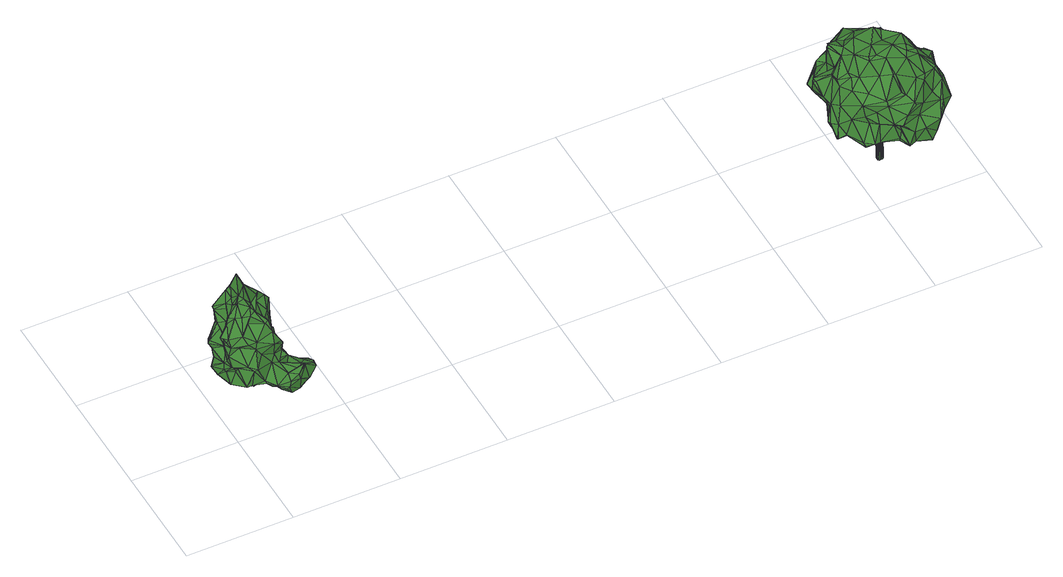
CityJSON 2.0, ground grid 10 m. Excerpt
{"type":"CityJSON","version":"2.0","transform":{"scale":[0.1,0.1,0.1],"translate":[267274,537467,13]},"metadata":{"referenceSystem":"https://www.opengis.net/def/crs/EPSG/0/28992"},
"CityObjects":{
"tree1":{"type":"SolitaryVegetationObject","attributes":{"gtid":384,"crown_width_m":7.59,"crown_median_z":17.86,"crown_r50_m":0.282,"crown_porosity":0.89,"trunk_H_m":4.72,"trunk_DBH_m":0.275,"trunk_radius_m":0.138,"trunk_base_height_m":13.14,"original_gtid":"385"},"geometry":[{"type":"Solid","lod":"3","boundaries":[[[[0,1,2]],[[3,4,5]],[[6,7,8]],[[9,10,11]],[[12,13,14]],[[15,16,17]],[[18,19,20]],[[20,21,18]],[[22,23,24]],[[25,26,27]],[[28,29,30]],[[31,32,33]],[[33,34,31]],[[35,36,10]],[[37,38,39]],[[37,39,40]],[[41,9,11]],[[36,42,43]],[[44,27,26]],[[36,45,42]],[[46,47,19]],[[8,48,49]],[[8,49,6]],[[40,39,46]],[[10,36,11]],[[50,51,38]],[[52,53,54]],[[55,56,57]],[[58,59,60]],[[61,60,59]],[[62,61,63]],[[60,61,62]],[[64,65,66]],[[67,29,68]],[[69,21,20]],[[70,71,72]],[[73,74,75]],[[76,6,77]],[[78,79,80]],[[45,81,42]],[[63,82,62]],[[59,10,9]],[[83,84,85]],[[83,86,84]],[[18,21,87]],[[43,42,22]],[[80,88,78]],[[78,88,57]],[[18,40,19]],[[89,1,90]],[[60,91,58]],[[92,93,94]],[[76,95,96]],[[97,98,99]],[[100,101,49]],[[0,90,1]],[[102,103,104]],[[105,106,48]],[[58,10,59]],[[107,108,109]],[[110,111,63]],[[5,112,113]],[[114,115,95]],[[116,16,117]],[[66,118,7]],[[112,119,120]],[[112,120,113]],[[121,122,115]],[[93,109,123]],[[124,47,46]],[[125,126,127]],[[66,7,6]],[[128,92,129]],[[15,117,16]],[[87,130,50]],[[27,44,131]],[[132,33,133]],[[102,134,135]],[[136,26,25]],[[137,138,139]],[[140,141,142]],[[140,142,143]],[[144,133,145]],[[146,71,123]],[[15,17,134]],[[15,134,27]],[[10,58,147]],[[96,148,149]],[[131,44,136]],[[2,122,0]],[[82,91,60]],[[89,150,151]],[[152,153,73]],[[62,82,60]],[[57,56,78]],[[154,78,56]],[[2,155,156]],[[119,80,120]],[[119,157,80]],[[79,120,80]],[[35,10,158]],[[159,149,160]],[[161,150,89]],[[22,24,41]],[[42,81,162]],[[162,81,55]],[[12,90,0]],[[163,164,165]],[[66,6,64]],[[59,41,61]],[[59,9,41]],[[35,45,36]],[[40,18,87]],[[43,11,36]],[[121,115,114]],[[22,11,43]],[[41,11,22]],[[159,118,66]],[[160,118,159]],[[166,48,106]],[[100,15,27]],[[117,15,100]],[[25,134,102]],[[116,167,16]],[[28,167,83]],[[28,30,167]],[[48,8,105]],[[16,167,30]],[[168,169,170]],[[138,137,164]],[[44,26,136]],[[100,131,101]],[[27,131,100]],[[137,165,164]],[[157,51,80]],[[80,51,171]],[[88,80,171]],[[28,85,29]],[[145,133,33]],[[71,153,72]],[[63,172,31]],[[159,66,65]],[[131,173,101]],[[124,94,163]],[[112,174,119]],[[133,175,132]],[[46,19,40]],[[97,114,176]],[[177,106,105]],[[143,130,87]],[[87,21,143]],[[95,115,110]],[[178,179,152]],[[8,7,118]],[[93,92,128]],[[93,128,109]],[[157,180,38]],[[129,38,180]],[[32,156,155]],[[19,181,20]],[[123,163,93]],[[163,94,93]],[[97,182,183]],[[113,3,5]],[[32,172,156]],[[35,184,45]],[[56,55,81]],[[56,81,184]],[[78,185,79]],[[58,54,53]],[[27,134,25]],[[186,118,160]],[[187,188,30]],[[68,29,85]],[[68,85,69]],[[20,67,68]],[[149,159,189]],[[162,23,22]],[[154,158,147]],[[190,191,192]],[[5,4,193]],[[174,180,157]],[[194,181,195]],[[171,170,88]],[[0,98,12]],[[32,145,33]],[[13,98,97]],[[0,196,98]],[[197,150,113]],[[161,113,150]],[[12,98,13]],[[31,172,32]],[[177,198,106]],[[154,56,184]],[[35,158,184]],[[185,154,132]],[[185,78,154]],[[103,199,104]],[[132,52,33]],[[52,34,33]],[[125,135,126]],[[134,126,135]],[[133,144,151]],[[74,183,75]],[[50,170,51]],[[130,170,50]],[[200,188,16]],[[127,187,201]],[[202,149,162]],[[55,149,202]],[[55,202,162]],[[83,167,116]],[[88,169,57]],[[69,20,68]],[[49,77,6]],[[203,146,190]],[[146,191,190]],[[159,65,64]],[[178,199,179]],[[184,158,154]],[[177,204,141]],[[142,141,204]],[[8,177,105]],[[205,48,166]],[[117,100,166]],[[117,166,116]],[[186,168,170]],[[119,174,157]],[[112,109,174]],[[136,176,131]],[[199,176,136]],[[120,79,197]],[[120,197,113]],[[192,206,107]],[[191,206,192]],[[98,196,99]],[[192,107,5]],[[107,206,108]],[[179,207,153]],[[127,139,125]],[[64,6,189]],[[139,127,201]],[[164,207,138]],[[76,96,189]],[[123,108,206]],[[123,206,146]],[[157,208,51]],[[38,51,208]],[[38,208,157]],[[209,193,14]],[[121,114,97]],[[207,210,125]],[[112,5,107]],[[175,211,132]],[[155,145,32]],[[1,89,151]],[[1,151,144]],[[197,151,150]],[[207,179,210]],[[179,212,210]],[[2,156,122]],[[112,107,109]],[[164,72,207]],[[153,207,72]],[[45,184,81]],[[24,23,148]],[[136,104,199]],[[95,110,96]],[[63,96,110]],[[129,180,128]],[[25,102,104]],[[199,213,182]],[[166,106,116]],[[61,214,63]],[[69,85,84]],[[191,146,206]],[[97,183,13]],[[101,77,49]],[[95,77,114]],[[76,77,95]],[[92,94,129]],[[109,180,174]],[[178,152,75]],[[83,85,28]],[[24,214,41]],[[148,214,24]],[[25,104,136]],[[61,41,214]],[[176,114,173]],[[176,173,131]],[[51,170,171]],[[110,115,156]],[[122,156,115]],[[154,147,53]],[[58,53,147]],[[127,188,187]],[[17,188,127]],[[22,42,162]],[[52,132,154]],[[124,163,165]],[[124,165,47]],[[139,194,137]],[[201,194,139]],[[142,204,118]],[[63,111,172]],[[156,172,111]],[[156,111,110]],[[67,194,201]],[[21,140,143]],[[215,148,23]],[[123,109,108]],[[148,96,63]],[[151,175,133]],[[103,102,135]],[[103,135,210]],[[197,175,151]],[[79,175,197]],[[76,189,6]],[[77,101,173]],[[77,173,114]],[[196,122,121]],[[122,196,0]],[[153,152,179]],[[1,216,2]],[[205,166,100]],[[88,170,169]],[[199,103,212]],[[179,199,212]],[[212,103,210]],[[64,189,159]],[[16,188,17]],[[49,48,205]],[[49,205,100]],[[129,94,217]],[[163,70,164]],[[218,160,149]],[[218,149,55]],[[75,213,178]],[[215,23,162]],[[128,180,109]],[[207,219,138]],[[207,125,219]],[[90,4,89]],[[210,135,125]],[[84,141,140]],[[86,141,84]],[[89,4,3]],[[200,30,188]],[[14,13,183]],[[124,217,94]],[[57,169,55]],[[218,55,169]],[[82,220,91]],[[54,91,220]],[[84,140,69]],[[69,140,21]],[[121,97,99]],[[97,176,182]],[[199,182,176]],[[96,149,189]],[[183,182,213]],[[47,165,195]],[[137,195,165]],[[8,204,177]],[[118,204,8]],[[196,121,99]],[[116,106,83]],[[73,71,146]],[[73,75,152]],[[3,113,161]],[[3,161,89]],[[5,193,192]],[[142,118,221]],[[142,221,143]],[[130,143,221]],[[170,130,221]],[[170,221,186]],[[46,217,124]],[[129,217,38]],[[186,221,118]],[[19,47,181]],[[148,63,214]],[[29,222,30]],[[12,14,90]],[[127,126,17]],[[134,17,126]],[[34,54,31]],[[52,54,34]],[[91,54,58]],[[71,73,153]],[[194,195,137]],[[52,154,53]],[[50,38,37]],[[193,190,192]],[[209,14,183]],[[74,209,183]],[[193,4,14]],[[90,14,4]],[[67,222,29]],[[222,201,187]],[[222,187,30]],[[50,37,87]],[[67,201,222]],[[169,168,223]],[[10,147,158]],[[186,223,168]],[[160,223,186]],[[160,218,223]],[[71,70,123]],[[163,123,70]],[[178,213,199]],[[183,213,75]],[[169,223,218]],[[145,216,144]],[[155,216,145]],[[144,216,1]],[[2,216,155]],[[185,211,79]],[[175,79,211]],[[132,211,185]],[[200,16,30]],[[40,87,37]],[[46,39,217]],[[38,217,39]],[[31,54,220]],[[31,220,63]],[[82,63,220]],[[215,149,148]],[[162,149,215]],[[141,198,177]],[[83,106,198]],[[83,198,86]],[[86,198,141]],[[203,209,74]],[[190,209,203]],[[193,209,190]],[[203,74,73]],[[73,146,203]],[[195,181,47]],[[139,138,219]],[[139,219,125]],[[70,72,164]],[[67,181,194]],[[20,181,67]],[[224,225,226]],[[224,226,227]],[[227,226,228]],[[227,228,229]],[[226,225,230]],[[226,230,228]],[[228,230,231]],[[228,231,229]],[[230,225,232]],[[230,232,231]],[[231,232,233]],[[231,233,229]],[[232,225,234]],[[232,234,233]],[[234,225,235]],[[234,235,233]],[[233,235,236]],[[233,236,229]],[[236,235,237]],[[236,237,229]],[[235,225,238]],[[235,238,237]],[[237,238,239]],[[237,239,229]],[[238,225,239]],[[239,225,240]],[[239,240,229]],[[225,241,240]],[[240,241,242]],[[240,242,229]],[[241,225,243]],[[241,243,242]],[[242,243,244]],[[242,244,229]],[[244,243,245]],[[244,245,229]],[[243,225,246]],[[243,246,245]],[[246,225,247]],[[246,247,245]],[[247,225,224]],[[247,224,245]],[[245,224,227]],[[245,227,229]]]]}]},
"tree2":{"type":"SolitaryVegetationObject","attributes":{"gtid":293,"crown_width_m":10.26,"crown_median_z":21.3,"crown_r50_m":0.32,"crown_porosity":0.881,"trunk_H_m":8.13,"trunk_DBH_m":0.562,"trunk_radius_m":0.281,"trunk_base_height_m":13.17,"original_gtid":"293"},"geometry":[{"type":"Solid","lod":"3","boundaries":[[[[248,249,250]],[[251,252,253]],[[254,255,256]],[[257,258,259]],[[260,248,261]],[[249,248,260]],[[262,263,264]],[[257,263,262]],[[265,266,267]],[[268,269,270]],[[261,248,271]],[[272,273,274]],[[275,276,277]],[[278,279,280]],[[260,281,249]],[[282,283,284]],[[285,276,286]],[[285,286,287]],[[288,289,283]],[[290,291,292]],[[293,291,290]],[[288,283,282]],[[294,295,296]],[[297,298,299]],[[282,284,300]],[[301,302,303]],[[304,305,306]],[[307,308,309]],[[310,311,312]],[[313,285,314]],[[315,310,312]],[[316,311,317]],[[318,299,298]],[[318,298,319]],[[320,258,321]],[[257,321,258]],[[285,287,322]],[[323,324,325]],[[326,325,324]],[[307,327,328]],[[329,330,277]],[[331,332,333]],[[315,312,334]],[[315,334,335]],[[317,311,336]],[[337,283,289]],[[337,338,284]],[[339,340,341]],[[268,342,343]],[[344,334,312]],[[315,335,345]],[[346,347,304]],[[348,347,346]],[[349,350,351]],[[352,353,328]],[[354,355,343]],[[356,343,355]],[[357,319,298]],[[343,342,354]],[[328,353,358]],[[328,358,359]],[[343,353,268]],[[270,269,335]],[[359,358,360]],[[262,264,361]],[[296,362,288]],[[291,363,364]],[[365,366,367]],[[368,369,323]],[[368,323,370]],[[353,371,358]],[[330,313,314]],[[372,330,314]],[[373,374,375]],[[300,284,301]],[[302,301,376]],[[287,354,377]],[[378,254,256]],[[356,379,343]],[[380,381,259]],[[256,305,378]],[[382,293,383]],[[300,384,282]],[[385,386,366]],[[387,388,288]],[[389,390,391]],[[390,297,391]],[[292,392,290]],[[393,394,395]],[[367,366,386]],[[275,277,396]],[[397,398,399]],[[400,398,397]],[[363,279,364]],[[316,317,401]],[[402,403,404]],[[405,386,385]],[[406,326,407]],[[367,408,409]],[[410,321,262]],[[365,385,366]],[[357,411,412]],[[404,412,411]],[[413,370,396]],[[396,370,275]],[[414,373,375]],[[372,314,285]],[[349,399,350]],[[367,386,405]],[[280,293,415]],[[416,417,418]],[[280,291,293]],[[250,394,419]],[[393,419,394]],[[420,315,345]],[[282,384,288]],[[268,270,342]],[[301,380,300]],[[421,357,298]],[[357,255,319]],[[290,285,322]],[[278,422,252]],[[340,251,423]],[[424,345,269]],[[354,287,355]],[[353,343,371]],[[414,425,426]],[[342,427,354]],[[334,428,335]],[[316,334,344]],[[344,311,316]],[[429,401,430]],[[429,430,431]],[[261,264,260]],[[432,433,434]],[[434,433,274]],[[371,343,379]],[[339,406,435]],[[344,312,311]],[[299,436,297]],[[437,373,414]],[[404,375,346]],[[404,346,412]],[[438,310,315]],[[438,315,420]],[[303,426,439]],[[320,321,310]],[[310,321,336]],[[311,310,336]],[[276,313,329]],[[440,259,258]],[[427,377,354]],[[326,266,265]],[[271,264,261]],[[277,368,396]],[[330,368,277]],[[396,368,413]],[[384,441,442]],[[443,299,333]],[[368,370,413]],[[346,444,348]],[[301,284,338]],[[439,281,445]],[[439,445,303]],[[337,284,283]],[[437,414,426]],[[340,434,341]],[[446,390,389]],[[286,418,417]],[[399,318,397]],[[300,447,384]],[[253,252,422]],[[357,412,346]],[[448,385,365]],[[449,332,331]],[[450,449,331]],[[451,452,453]],[[427,454,377]],[[316,401,455]],[[367,405,408]],[[395,394,250]],[[382,415,293]],[[402,456,403]],[[451,457,458]],[[258,459,440]],[[340,339,435]],[[340,435,251]],[[444,374,437]],[[375,374,346]],[[397,318,460]],[[437,374,373]],[[426,425,439]],[[281,439,425]],[[408,417,461]],[[402,411,357]],[[404,411,402]],[[409,462,367]],[[440,459,447]],[[458,433,451]],[[369,463,464]],[[272,456,465]],[[351,449,450]],[[466,309,308]],[[420,352,309]],[[307,309,352]],[[427,293,454]],[[270,335,383]],[[383,335,428]],[[254,460,319]],[[395,249,281]],[[295,338,362]],[[403,395,467]],[[267,266,339]],[[406,468,326]],[[266,326,468]],[[392,292,469]],[[392,469,470]],[[270,427,342]],[[383,427,270]],[[435,252,251]],[[390,471,297]],[[280,415,278]],[[271,361,264]],[[449,351,332]],[[368,463,369]],[[334,472,415]],[[278,415,472]],[[304,397,305]],[[434,274,267]],[[416,473,351]],[[302,426,303]],[[348,426,302]],[[335,269,345]],[[320,310,466]],[[438,466,310]],[[258,320,466]],[[259,445,257]],[[428,382,383]],[[346,306,357]],[[304,306,346]],[[307,459,308]],[[257,445,263]],[[281,263,445]],[[262,321,257]],[[423,251,429]],[[423,429,431]],[[301,338,376]],[[433,458,456]],[[433,456,272]],[[350,398,367]],[[296,295,362]],[[435,279,252]],[[406,279,435]],[[420,309,438]],[[252,279,278]],[[404,467,375]],[[403,467,404]],[[431,430,410]],[[424,269,268]],[[318,399,474]],[[418,473,416]],[[475,473,418]],[[290,372,285]],[[400,476,294]],[[365,294,477]],[[478,365,477]],[[277,276,329]],[[307,352,327]],[[387,477,388]],[[418,286,475]],[[478,477,387]],[[355,287,286]],[[331,479,450]],[[333,299,479]],[[333,479,331]],[[472,316,422]],[[455,422,316]],[[303,445,259]],[[441,447,459]],[[441,459,307]],[[332,473,475]],[[351,473,332]],[[363,280,279]],[[465,456,402]],[[474,399,479]],[[480,325,481]],[[368,330,463]],[[303,259,381]],[[380,303,381]],[[380,301,303]],[[389,391,436]],[[391,297,436]],[[294,365,400]],[[328,327,352]],[[482,323,480]],[[356,405,483]],[[408,405,356]],[[423,434,340]],[[472,422,278]],[[376,348,302]],[[378,460,254]],[[305,460,378]],[[397,460,305]],[[347,348,484]],[[348,444,426]],[[426,444,437]],[[319,255,254]],[[273,485,267]],[[300,380,447]],[[289,338,337]],[[383,293,427]],[[447,380,440]],[[259,440,380]],[[339,266,468]],[[339,468,406]],[[275,486,487]],[[332,486,333]],[[319,460,318]],[[446,488,485]],[[323,482,370]],[[389,489,488]],[[389,488,446]],[[294,476,347]],[[294,347,295]],[[347,484,295]],[[431,262,361]],[[385,483,405]],[[448,483,385]],[[395,490,393]],[[389,436,489]],[[287,377,322]],[[454,322,377]],[[395,250,249]],[[419,491,492]],[[321,493,336]],[[486,275,494]],[[486,494,333]],[[248,250,271]],[[273,272,446]],[[273,446,485]],[[334,415,428]],[[285,313,276]],[[372,495,330]],[[382,428,415]],[[395,425,467]],[[281,425,395]],[[348,295,484]],[[350,462,351]],[[492,491,431]],[[375,425,414]],[[467,425,375]],[[293,290,454]],[[322,454,290]],[[274,273,267]],[[267,339,341]],[[341,434,267]],[[272,274,433]],[[265,267,485]],[[450,349,351]],[[276,275,487]],[[286,276,487]],[[286,487,475]],[[475,487,332]],[[388,477,294]],[[345,496,420]],[[424,496,345]],[[357,306,255]],[[402,357,421]],[[353,352,496]],[[353,496,268]],[[424,268,496]],[[352,420,496]],[[431,410,262]],[[258,466,308]],[[432,452,451]],[[336,493,317]],[[410,493,321]],[[438,309,466]],[[458,457,456]],[[457,403,456]],[[479,349,450]],[[399,349,479]],[[350,367,462]],[[351,462,409]],[[409,408,461]],[[470,495,392]],[[351,461,416]],[[351,409,461]],[[446,471,390]],[[297,471,421]],[[421,471,402]],[[453,393,490]],[[453,490,403]],[[485,481,265]],[[488,481,485]],[[346,374,444]],[[464,407,324]],[[464,324,369]],[[370,482,443]],[[332,487,486]],[[443,482,489]],[[482,488,489]],[[288,442,387]],[[384,442,288]],[[497,393,452]],[[361,271,492]],[[432,451,433]],[[329,313,330]],[[376,338,295]],[[376,295,348]],[[328,441,307]],[[367,398,365]],[[400,365,398]],[[294,296,388]],[[469,292,364]],[[292,291,364]],[[469,364,406]],[[463,330,498]],[[448,358,371]],[[387,360,499]],[[387,499,478]],[[275,370,494]],[[407,470,469]],[[407,469,406]],[[461,417,416]],[[358,448,500]],[[501,500,448]],[[479,299,502]],[[360,358,500]],[[360,500,501]],[[384,447,441]],[[308,459,258]],[[288,362,289]],[[296,288,388]],[[265,325,326]],[[399,398,350]],[[421,298,297]],[[286,417,355]],[[355,417,356]],[[408,356,417]],[[457,453,403]],[[451,453,457]],[[452,393,453]],[[434,497,432]],[[434,423,497]],[[338,289,362]],[[441,359,442]],[[441,328,359]],[[387,442,360]],[[359,360,442]],[[291,280,363]],[[369,324,323]],[[407,326,324]],[[265,481,325]],[[401,253,455]],[[403,490,395]],[[279,406,364]],[[264,263,281]],[[260,264,281]],[[371,379,448]],[[356,483,379]],[[448,379,483]],[[272,471,446]],[[272,465,471]],[[503,489,436]],[[503,436,299]],[[471,465,402]],[[256,306,305]],[[255,306,256]],[[334,316,472]],[[401,317,430]],[[410,430,317]],[[480,481,488]],[[480,323,325]],[[361,492,431]],[[495,470,463]],[[470,464,463]],[[470,407,464]],[[429,253,401]],[[410,317,493]],[[482,480,488]],[[497,452,432]],[[443,494,370]],[[333,494,443]],[[392,495,290]],[[290,495,372]],[[495,463,498]],[[330,495,498]],[[253,422,455]],[[431,504,423]],[[491,504,431]],[[492,250,419]],[[271,250,492]],[[251,253,429]],[[400,397,476]],[[304,476,397]],[[304,347,476]],[[299,443,503]],[[489,503,443]],[[491,419,393]],[[360,501,499]],[[499,501,478]],[[474,479,502]],[[478,501,365]],[[448,365,501]],[[318,474,502]],[[318,502,299]],[[497,423,504]],[[497,504,393]],[[491,393,504]],[[505,506,507]],[[505,507,508]],[[507,506,509]],[[507,509,508]],[[508,509,510]],[[508,510,511]],[[509,506,512]],[[509,512,510]],[[510,512,513]],[[510,513,511]],[[512,506,514]],[[512,514,513]],[[513,514,515]],[[513,515,511]],[[514,506,516]],[[514,516,515]],[[515,516,517]],[[515,517,511]],[[516,506,518]],[[516,518,517]],[[517,518,519]],[[517,519,511]],[[518,506,520]],[[518,520,519]],[[520,506,521]],[[520,521,519]],[[519,521,522]],[[519,522,511]],[[521,506,523]],[[521,523,522]],[[523,506,524]],[[523,524,522]],[[522,524,525]],[[522,525,511]],[[524,506,526]],[[524,526,525]],[[525,526,527]],[[525,527,511]],[[526,506,528]],[[526,528,527]],[[527,528,529]],[[527,529,511]],[[528,506,530]],[[528,530,529]],[[530,506,531]],[[530,531,529]],[[529,531,532]],[[529,532,511]],[[531,506,533]],[[531,533,532]],[[533,506,534]],[[533,534,532]],[[532,534,535]],[[532,535,511]],[[535,534,536]],[[535,536,511]],[[534,506,537]],[[534,537,536]],[[537,506,538]],[[537,538,536]],[[536,538,539]],[[536,539,511]],[[538,506,540]],[[538,540,539]],[[539,540,541]],[[539,541,511]],[[540,506,505]],[[540,505,541]],[[541,505,542]],[[541,542,511]],[[542,505,508]],[[542,508,511]]]]}]}
},
"vertices":[
[15,42,25],[22,53,12],[23,40,25],[23,64,20],[17,68,21],[22,75,22],[49,28,69],[57,32,66],[50,34,78],[76,21,22],[80,25,19],[78,21,23],[9,54,29],[11,46,41],[7,62,32],[21,47,95],[25,50,108],[17,51,94],[59,78,79],[55,79,78],[48,77,92],[61,71,84],[73,20,42],[73,21,42],[66,16,37],[7,46,79],[9,44,79],[12,41,79],[39,66,109],[36,73,117],[29,55,111],[45,24,25],[38,33,27],[47,40,23],[54,37,30],[85,31,28],[87,27,28],[61,80,64],[61,84,57],[55,81,68],[57,79,75],[67,16,31],[85,27,32],[86,25,30],[11,42,75],[86,30,32],[53,82,69],[39,79,78],[44,36,88],[34,31,75],[64,78,60],[67,71,45],[58,39,28],[66,34,27],[60,24,22],[69,43,34],[71,44,29],[69,58,32],[66,27,13],[69,21,15],[62,22,12],[56,15,27],[54,15,26],[46,17,31],[57,30,64],[58,31,64],[58,31,65],[33,78,102],[41,74,102],[53,67,95],[21,72,58],[17,76,53],[16,74,56],[11,72,52],[11,65,39],[10,66,49],[38,31,59],[33,31,67],[65,59,26],[53,70,19],[63,69,31],[79,32,34],[50,17,25],[38,51,102],[50,64,95],[40,68,108],[39,60,90],[66,72,77],[68,63,34],[22,54,12],[17,56,21],[61,24,13],[43,94,49],[38,92,49],[42,93,52],[32,25,49],[48,32,45],[14,38,49],[12,45,39],[16,37,47],[23,36,82],[26,31,75],[13,51,74],[14,51,73],[11,49,74],[47,37,90],[38,43,99],[31,79,28],[29,74,34],[40,80,42],[39,26,32],[40,25,30],[34,82,25],[33,73,18],[25,30,51],[29,26,48],[34,45,104],[26,44,96],[54,44,67],[47,79,27],[50,73,21],[19,36,47],[23,28,30],[31,82,51],[42,82,66],[16,75,83],[24,63,91],[23,67,94],[48,88,47],[47,91,49],[63,65,65],[14,39,70],[56,50,24],[44,45,16],[16,51,87],[22,64,76],[9,43,74],[24,85,80],[19,80,81],[16,78,84],[51,67,84],[44,54,82],[53,55,71],[60,63,73],[38,47,12],[41,44,14],[18,76,49],[76,34,24],[59,23,35],[55,32,42],[34,60,18],[39,52,15],[9,71,55],[11,73,57],[73,42,27],[34,39,24],[28,28,30],[58,81,37],[81,34,23],[59,35,52],[60,39,50],[26,60,18],[73,27,37],[34,79,64],[24,79,73],[31,81,76],[33,42,96],[32,52,108],[64,64,44],[65,59,34],[65,65,47],[68,68,45],[41,26,29],[22,40,66],[44,80,28],[43,55,21],[12,40,60],[47,41,89],[6,66,56],[7,66,59],[51,85,47],[43,76,88],[15,49,46],[13,50,44],[83,34,32],[61,54,24],[60,54,54],[27,65,100],[25,59,98],[51,33,53],[17,73,33],[20,75,34],[20,75,29],[15,71,21],[30,78,93],[32,79,81],[19,41,39],[36,61,20],[41,49,85],[13,51,63],[26,57,99],[27,75,101],[59,28,34],[16,69,36],[46,42,81],[32,44,86],[26,76,33],[16,72,72],[54,76,49],[8,63,33],[16,69,73],[49,60,25],[18,66,69],[19,58,54],[58,16,32],[69,23,36],[33,46,16],[50,82,58],[61,44,34],[18,78,81],[48,22,25],[60,61,63],[30,72,106],[52,54,44],[44,55,1],[42,54,1],[43,55,1],[42,54,49],[42,55,49],[41,54,49],[43,56,1],[41,55,49],[42,56,1],[40,55,49],[42,55,1],[41,55,1],[40,54,49],[39,54,49],[41,54,1],[40,53,48],[40,53,49],[42,53,1],[40,52,49],[43,53,1],[41,52,49],[42,53,49],[43,54,1],[44,54,1],
[681,69,89],[680,64,82],[676,72,91],[644,85,120],[627,84,126],[640,77,123],[630,62,37],[634,59,37],[634,58,36],[677,35,94],[672,27,99],[678,22,80],[682,59,83],[682,66,92],[666,49,96],[670,46,89],[682,65,93],[615,107,91],[618,102,101],[623,99,98],[615,17,106],[626,27,124],[617,34,120],[678,72,92],[627,86,84],[622,92,89],[635,81,92],[582,84,73],[581,65,85],[581,86,75],[629,69,141],[618,82,130],[611,69,137],[680,58,82],[653,7,54],[653,7,53],[658,12,55],[589,65,106],[582,55,85],[589,52,105],[638,9,56],[648,14,55],[597,65,126],[600,67,133],[592,80,129],[603,53,135],[629,22,61],[643,25,62],[639,17,59],[625,87,51],[625,68,49],[611,81,45],[659,11,58],[664,22,57],[664,27,57],[670,28,72],[635,46,48],[632,53,40],[634,52,42],[646,11,96],[660,22,93],[653,23,109],[655,38,126],[655,41,129],[645,39,133],[579,76,94],[589,68,105],[643,35,129],[648,55,138],[654,53,130],[623,66,47],[629,65,40],[668,31,112],[668,38,113],[589,56,109],[593,102,89],[605,99,104],[602,104,90],[608,101,104],[639,9,99],[630,7,92],[577,78,92],[579,81,94],[589,65,51],[586,67,55],[594,85,55],[635,45,139],[625,37,135],[656,44,128],[652,11,55],[657,18,57],[627,95,114],[644,87,117],[638,92,110],[605,30,108],[598,28,99],[646,44,136],[628,26,124],[649,51,55],[638,41,56],[659,40,56],[597,57,60],[601,39,63],[589,50,56],[637,9,102],[616,15,102],[594,39,109],[586,45,90],[591,33,82],[633,59,51],[619,10,84],[625,6,83],[623,8,82],[672,65,100],[644,16,57],[606,78,128],[600,81,128],[610,19,59],[604,18,60],[598,21,57],[589,95,90],[592,100,91],[581,95,74],[609,23,91],[590,68,105],[663,56,54],[659,51,53],[660,59,56],[663,27,57],[597,47,116],[629,59,37],[601,29,84],[668,15,76],[675,22,77],[611,42,138],[611,40,135],[646,6,71],[604,17,61],[598,21,58],[629,2,61],[633,9,57],[620,91,57],[623,90,60],[621,90,51],[604,76,112],[654,66,87],[667,61,87],[663,64,74],[580,93,75],[619,51,53],[609,38,61],[614,52,61],[616,35,61],[646,67,128],[632,70,69],[649,82,75],[653,65,63],[596,22,62],[614,94,125],[600,94,112],[588,37,62],[589,38,60],[658,52,114],[638,57,63],[647,52,60],[581,94,75],[664,56,55],[619,53,139],[581,41,57],[583,43,71],[579,49,69],[673,67,96],[646,24,114],[625,69,53],[635,67,138],[648,78,108],[631,21,106],[665,56,65],[664,43,59],[602,42,118],[618,41,138],[647,73,119],[655,60,114],[662,64,109],[645,84,85],[645,86,85],[640,86,104],[626,86,126],[620,90,51],[661,52,53],[655,26,113],[668,48,78],[666,14,88],[643,12,83],[636,6,71],[598,94,57],[659,45,54],[672,40,87],[618,90,70],[660,6,76],[610,20,79],[589,63,52],[592,62,52],[653,90,79],[649,83,81],[651,85,79],[597,52,117],[643,68,131],[647,83,77],[651,88,77],[650,88,77],[664,14,89],[625,64,41],[582,40,57],[592,39,60],[597,92,94],[603,97,104],[630,79,83],[666,30,111],[663,64,71],[613,93,109],[603,87,120],[597,91,113],[626,81,62],[631,57,136],[582,46,59],[611,72,63],[578,51,69],[620,35,61],[625,13,60],[625,12,63],[601,67,55],[599,99,87],[603,99,87],[595,93,77],[605,29,75],[640,38,63],[618,102,89],[595,72,71],[584,61,77],[607,94,70],[604,97,60],[648,68,82],[659,62,97],[673,68,97],[657,47,125],[595,85,71],[595,73,106],[633,17,106],[645,73,93],[592,80,92],[627,14,70],[620,10,82],[620,13,80],[613,76,51],[607,88,60],[648,71,101],[630,54,2],[628,54,2],[630,55,2],[629,55,83],[630,56,2],[629,56,83],[626,55,83],[629,56,2],[628,56,83],[629,57,2],[627,57,83],[628,57,2],[626,57,83],[627,57,2],[625,57,83],[626,57,2],[626,56,2],[624,56,83],[625,56,2],[625,55,2],[623,55,83],[625,54,2],[623,54,83],[625,53,2],[624,53,83],[626,53,2],[626,52,2],[625,52,83],[627,52,2],[628,52,2],[626,52,83],[627,52,83],[629,52,2],[629,53,2],[628,53,83],[630,53,2],[629,53,83],[629,54,83]
]}
